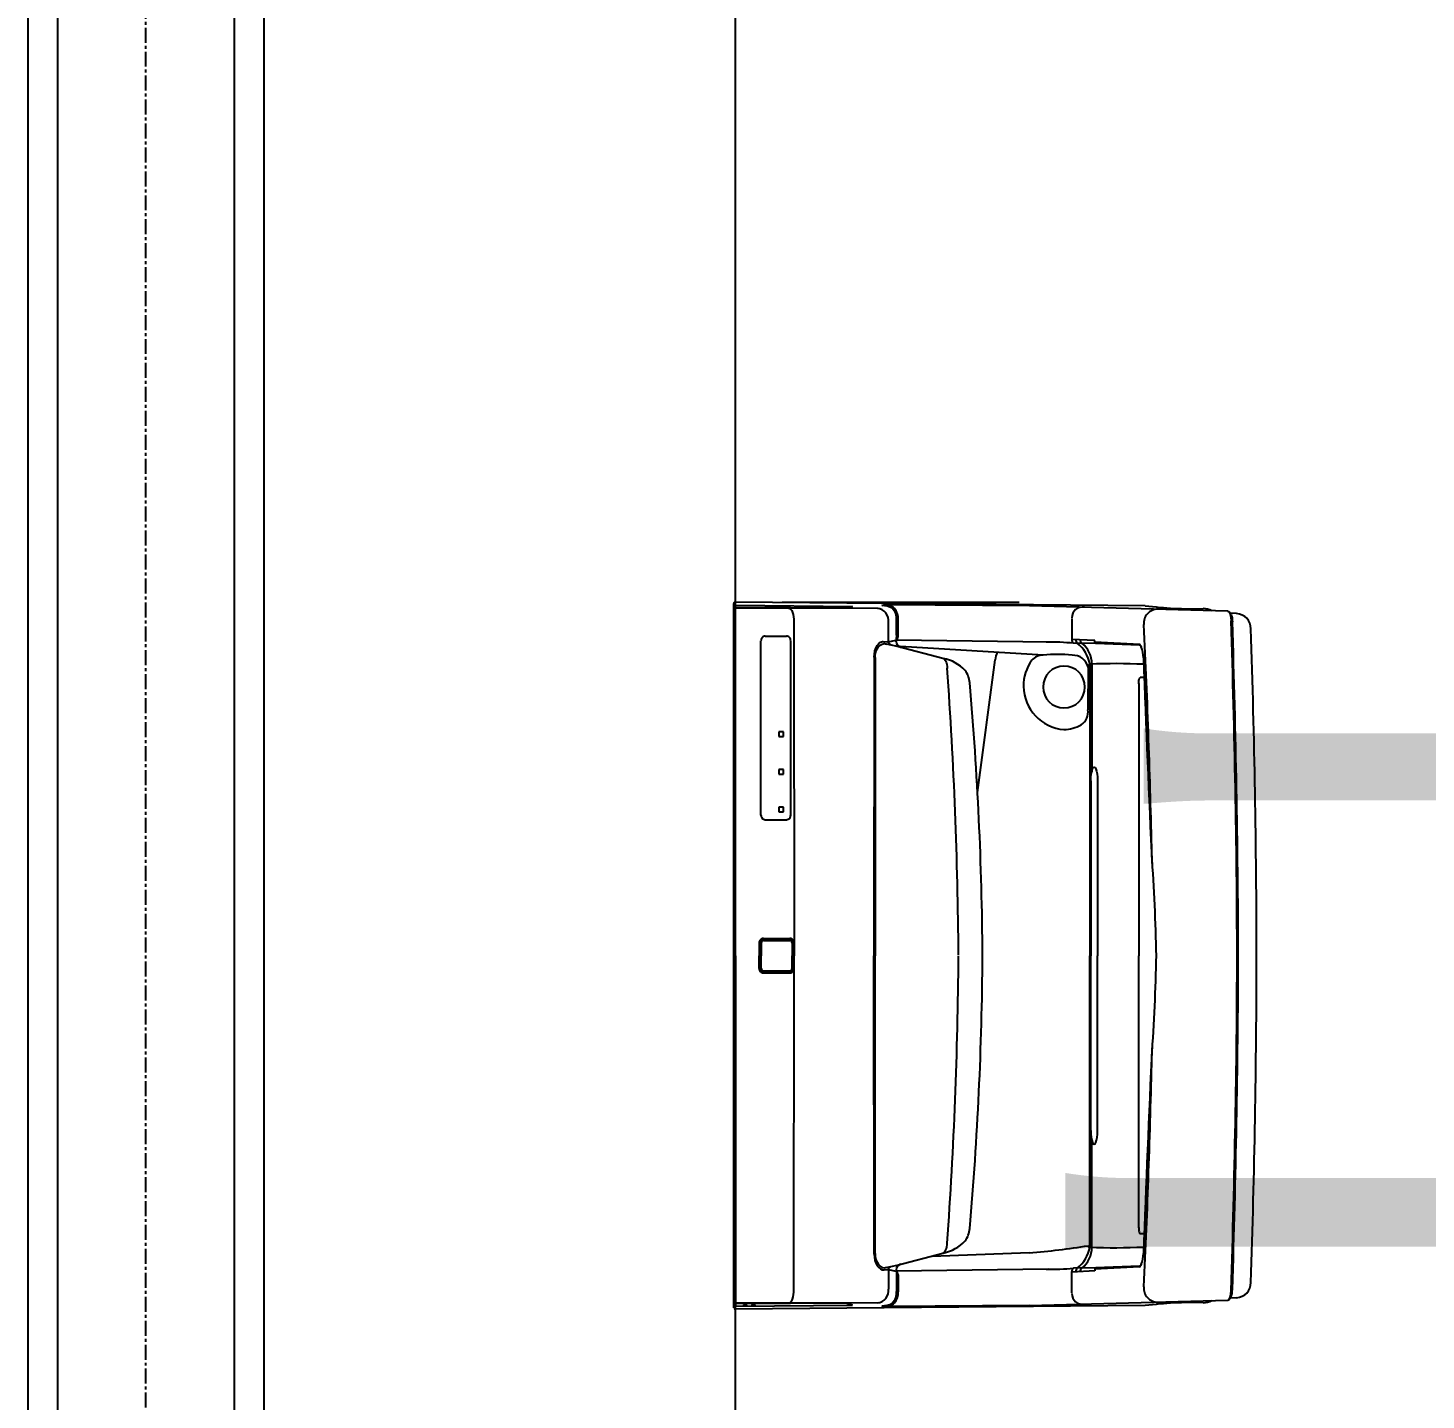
# Model space of a CAD drawing. Header units: millimetres. Extents: x 0 to 181737, y 0 to 59400.
# Drawn here: x 114650 to 115243, y 30469 to 31051 of the extents above; entities that cross this region are included whole.
import ezdxf
from ezdxf.enums import TextEntityAlignment as Align

# ---------------------------------------------------------------- set-up
doc = ezdxf.new("R2010")
doc.units = ezdxf.units.MM
doc.header["$LTSCALE"] = 0.2
doc.linetypes.add('CENTER', pattern=[50.8, 31.75, -6.35, 6.35, -6.35])
for name, color, linetype in [('A_室名', 8, 'Continuous'), ('A_建築', 8, 'Continuous'), ('A_建築（什器）', 8, 'Continuous'), ('A_建築（軽鉄下地）', 8, 'Continuous')]:
    doc.layers.add(name, color=color, linetype=linetype)
doc.layers.add('A_通芯', color=8, linetype='CENTER', plot=False)
doc.styles.get("Standard").update_dxf_attribs({"font": 'simplex.shx', "width": 0.8, "bigfont": 'extfont2.shx'})

msp = doc.modelspace()

# ---------------------------------------------------------------- linework, layer by layer
at = {"layer": 'A_建築'}
for p, q in [((114650, 31755), (114650, 29000)), ((114750, 31655), (114750, 29000))]:
    msp.add_line(p, q, dxfattribs=at)
at = {"layer": 'A_建築（什器）'}
for p, q in [((114950, 31655), (114950, 29405)), ((114949.52, 30806.99), (114949.54, 30807.1)), ((114949.52, 30806.99), (114949.52, 30657.49)), ((114949.52, 30508), (114949.52, 30806.99)), ((114949.54, 30807.1), (114949.57, 30807.21)), ((114949.57, 30807.21), (114949.63, 30807.3)), ((114949.63, 30807.3), (114949.71, 30807.38)), ((114949.71, 30807.38), (114949.81, 30807.44)), ((114949.81, 30807.44), (114949.92, 30807.48)), ((114949.93, 30806.57), (114949.84, 30806.54)), ((114949.92, 30807.48), (114950.03, 30807.49)), ((114950.02, 30806.58), (114949.93, 30806.57)), ((115124.03, 30805.97), (114950.03, 30807.49)), ((114950.17, 30804.97), (114950.03, 30807.49)), ((114950.03, 30804.97), (114950.03, 30807.49)), ((114970.03, 30807.49), (115070.55, 30807.49)), ((114949.52, 30806.08), (114949.53, 30806.18)), ((114949.52, 30804.47), (114949.54, 30804.58)), ((114949.53, 30806.18), (114949.57, 30806.28)), ((114949.57, 30806.3), (114949.54, 30806.19)), ((114949.54, 30804.58), (114949.57, 30804.69)), ((114949.63, 30806.38), (114949.57, 30806.3)), ((114949.6, 30806.34), (114949.57, 30806.28)), ((114949.57, 30804.69), (114949.63, 30804.78)), ((114949.64, 30806.4), (114949.6, 30806.34)), ((114949.63, 30804.78), (114949.71, 30804.86)), ((114949.7, 30806.46), (114949.64, 30806.4)), ((114949.76, 30806.51), (114949.7, 30806.46)), ((114949.71, 30804.86), (114949.81, 30804.92)), ((114949.84, 30806.54), (114949.76, 30806.51)), ((114949.81, 30804.92), (114949.92, 30804.96)), ((114949.92, 30804.96), (114950.03, 30804.97)), ((114950.03, 30804.96), (114950.03, 30804.97)), ((114950.04, 30804.91), (114950.03, 30804.96)), ((114950.05, 30804.82), (114950.04, 30804.91)), ((114950.06, 30804.67), (114950.05, 30804.82)), ((114950.07, 30804.43), (114950.06, 30804.67)), ((114950.09, 30804.11), (114950.07, 30804.43)), ((114950.1, 30803.72), (114950.09, 30804.11)), ((114950.1, 30806.19), (114999.83, 30805.71)), ((114950.12, 30803.28), (114950.1, 30803.72)), ((114950.13, 30802.75), (114950.12, 30803.28)), ((114950.14, 30802.13), (114950.13, 30802.75)), ((114950.15, 30801.38), (114950.14, 30802.13)), ((114950.16, 30799.72), (114950.15, 30801.38)), ((114996.77, 30804.98), (114950.16, 30805.22)), ((115010.7, 30804.74), (114950.17, 30804.97)), ((114950.17, 30657.49), (114950.17, 30804.97)), ((114999.78, 30805.72), (114996.77, 30804.98)), ((115012.3, 30806.02), (115013.05, 30806.3)), ((115012.98, 30806.29), (115014.91, 30806.37)), ((115074.84, 30805.99), (115014.91, 30806.37)), ((115162.75, 30802.63), (115160.2, 30802.88)), ((114949.52, 30798.8), (114949.54, 30798.83)), ((114949.54, 30798.83), (114949.58, 30798.87)), ((114949.58, 30798.87), (114949.64, 30798.9)), ((114949.64, 30798.9), (114949.72, 30798.93)), ((114949.72, 30798.93), (114949.82, 30798.95)), ((114949.82, 30798.95), (114949.93, 30798.96)), ((114949.93, 30798.96), (114950.05, 30798.96)), ((114950.05, 30798.96), (114950.16, 30798.95)), ((114950.17, 30657.49), (114950.16, 30799.72)), ((114974.97, 30799.34), (114975.02, 30657.49)), ((114974.97, 30799.34), (114975.02, 30657.5)), ((115015.05, 30790.97), (115015.06, 30798.94)), ((115018.49, 30793.44), (115018.5, 30799.92)), ((115019.15, 30792.88), (115019.13, 30800.09)), ((115092.86, 30800.57), (115092.8, 30791.56)), ((114960.98, 30717.09), (114960.98, 30791.15)), ((114962.8, 30793.08), (114971.75, 30793.07)), ((114973.57, 30717.09), (114973.57, 30791.15)), ((115012.93, 30790.77), (115014.69, 30790.6)), ((115013.36, 30789.89), (115018.73, 30788.83)), ((115014.97, 30790.62), (115018.37, 30791.33)), ((115018.36, 30790.72), (115018.41, 30792.56)), ((115082.88, 30790.53), (115018.37, 30791.33)), ((115018.49, 30793.44), (115019.14, 30792.88)), ((115018.73, 30788.83), (115038.13, 30783.72)), ((115102.67, 30791.26), (115092.81, 30791.71)), ((115102.98, 30789.99), (115093.61, 30790.08)), ((115102.63, 30790.51), (115102.67, 30791.26)), ((115121.55, 30789.55), (115102.63, 30790.51)), ((115121.59, 30789.2), (115102.98, 30789.99)), ((115008.99, 30784.09), (115008.88, 30657.49)), ((115009.39, 30784.05), (115008.99, 30784.15)), ((115009.39, 30784.05), (115009.39, 30657.49)), ((115080.66, 30785.05), (115020.21, 30788.67)), ((115052.86, 30726.69), (115060.39, 30783.03)), ((115099.75, 30779.94), (115099.68, 30761.83)), ((115100.52, 30781.26), (115100.5, 30657.52)), ((115101.37, 30781.29), (115101.37, 30735.38)), ((115121.25, 30772.91), (115121.24, 30657.49)), ((115123.53, 30775.49), (115121.88, 30775.49)), ((114970.52, 30752.49), (114968.52, 30752.49)), ((114968.52, 30752.49), (114968.52, 30750.49)), ((114968.52, 30750.49), (114970.52, 30750.49)), ((114970.52, 30750.49), (114970.52, 30752.49)), ((114970.52, 30736.49), (114968.52, 30736.49)), ((114968.52, 30736.49), (114968.52, 30734.49)), ((114970.52, 30734.49), (114970.52, 30736.49)), ((114968.52, 30734.49), (114970.52, 30734.49)), ((115100.93, 30731.71), (115100.93, 30657.49)), ((115103.76, 30731.72), (115103.77, 30657.49)), ((114970.52, 30720.49), (114968.52, 30720.49)), ((114968.52, 30720.49), (114968.52, 30718.49)), ((114968.52, 30718.49), (114970.52, 30718.49)), ((114970.52, 30718.49), (114970.52, 30720.49)), ((114962.8, 30715.19), (114971.75, 30715.2)), ((114962.03, 30664.79), (114973.22, 30664.79)), ((114962.03, 30664.79), (114962.03, 30664.64)), ((114962.03, 30664.64), (114973.22, 30664.64)), ((114962.03, 30664.49), (114973.22, 30664.49)), ((114962.03, 30664.49), (114962.03, 30663.95)), ((114962.03, 30664.38), (114973.22, 30664.38)), ((114973.22, 30664.79), (114973.22, 30664.64)), ((114973.22, 30664.49), (114973.22, 30663.95)), ((114960.22, 30662.99), (114960.22, 30657.49)), ((114960.22, 30662.99), (114960.37, 30662.99)), ((114960.37, 30662.99), (114960.37, 30657.49)), ((114960.52, 30662.99), (114960.52, 30657.49)), ((114960.52, 30662.99), (114961.07, 30662.99)), ((114960.64, 30662.99), (114960.64, 30657.49)), ((114961.07, 30662.99), (114961.07, 30657.49)), ((114962.08, 30663.95), (114973.17, 30663.95)), ((114974.18, 30662.99), (114974.18, 30657.49)), ((114974.72, 30662.99), (114974.18, 30662.99)), ((114974.61, 30662.99), (114974.61, 30657.49)), ((114974.72, 30662.99), (114974.72, 30657.49)), ((114974.87, 30662.99), (114974.87, 30657.49)), ((114975.02, 30662.99), (114974.87, 30662.99)), ((114975.02, 30662.99), (114975.02, 30657.49)), ((114949.52, 30508), (114949.52, 30657.49)), ((114950.17, 30657.49), (114950.17, 30510.02)), ((114960.22, 30651.99), (114960.22, 30657.49)), ((114960.37, 30651.99), (114960.37, 30657.49)), ((114960.52, 30651.99), (114960.52, 30657.49)), ((114960.64, 30651.99), (114960.64, 30657.49)), ((114961.07, 30651.99), (114961.07, 30657.49)), ((114961.07, 30651.99), (114961.07, 30657.49)), ((114974.18, 30651.99), (114974.18, 30657.49)), ((114974.61, 30651.99), (114974.61, 30657.49)), ((114974.72, 30651.99), (114974.72, 30657.49)), ((114974.87, 30651.99), (114974.87, 30657.49)), ((114974.97, 30515.65), (114975.02, 30657.49)), ((114974.97, 30515.65), (114975.02, 30657.49)), ((114975.02, 30651.99), (114975.02, 30657.49)), ((115008.99, 30530.89), (115008.88, 30657.49)), ((115009.39, 30530.93), (115009.39, 30657.49)), ((115100.52, 30533.73), (115100.5, 30657.47)), ((115100.93, 30583.27), (115100.93, 30657.49)), ((115103.76, 30583.26), (115103.77, 30657.49)), ((115121.25, 30542.07), (115121.24, 30657.49)), ((114960.22, 30651.99), (114960.37, 30651.99)), ((114960.52, 30651.99), (114961.07, 30651.99)), ((114962.03, 30650.49), (114962.03, 30651.03)), ((114962.03, 30650.6), (114973.22, 30650.6)), ((114962.03, 30650.49), (114973.22, 30650.49)), ((114962.03, 30650.19), (114962.03, 30650.34)), ((114962.03, 30650.34), (114973.22, 30650.34)), ((114962.03, 30650.19), (114973.22, 30650.19)), ((114962.08, 30651.03), (114973.17, 30651.03)), ((114973.22, 30650.49), (114973.22, 30651.03)), ((114973.22, 30650.19), (114973.22, 30650.34)), ((114974.72, 30651.99), (114974.18, 30651.99)), ((114975.02, 30651.99), (114974.87, 30651.99)), ((115101.37, 30533.69), (115101.37, 30579.6)), ((115123.53, 30539.49), (115121.88, 30539.49)), ((115009.39, 30532.73), (115008.99, 30532.52)), ((115018.73, 30526.15), (115038.13, 30531.26)), ((115074.8, 30531.47), (115033.54, 30529.81)), ((115012.93, 30524.22), (115014.69, 30524.38)), ((115013.36, 30525.1), (115018.73, 30526.15)), ((115014.97, 30524.37), (115018.37, 30523.65)), ((115015.05, 30524.01), (115015.06, 30516.05)), ((115018.36, 30524.27), (115018.41, 30522.42)), ((115082.88, 30524.46), (115018.37, 30523.65)), ((115018.49, 30521.55), (115019.14, 30522.1)), ((115019.15, 30522.11), (115019.13, 30514.9)), ((115092.86, 30514.42), (115092.8, 30523.43)), ((115102.67, 30523.72), (115092.81, 30523.27)), ((115102.98, 30524.99), (115093.61, 30524.9)), ((115121.55, 30525.44), (115102.63, 30524.48)), ((115102.63, 30524.48), (115102.67, 30523.72)), ((115121.59, 30525.79), (115102.98, 30524.99)), ((115018.49, 30521.55), (115018.5, 30515.07)), ((114950.17, 30510.02), (114950.03, 30507.5)), ((115010.7, 30510.24), (114950.17, 30510.02)), ((115162.75, 30512.35), (115160.2, 30512.1)), ((115124.03, 30509.02), (114950.03, 30507.5)), ((114950.1, 30508.8), (114999.83, 30509.27)), ((114996.77, 30510), (114950.16, 30509.76)), ((114953.52, 30509.34), (114955.02, 30509.35)), ((114953.83, 30508.97), (114954.72, 30508.97)), ((114957.02, 30509.37), (114958.52, 30509.38)), ((114957.33, 30509), (114958.22, 30509)), ((114999.78, 30509.26), (114996.77, 30510)), ((115012.3, 30508.96), (115013.05, 30508.69)), ((115012.98, 30508.7), (115014.91, 30508.61)), ((115074.84, 30509), (115014.91, 30508.61))]:
    msp.add_line(p, q, dxfattribs=at)
for centre, radius, start, end in [((114950.03, 30806.98), 0.508, 90.40709, 179.09433), ((114950.06, 30804.45), 0.535, 77.65325, 177.50959), ((114950.02, 30805.7), 0.494, 80.78687, 173.76559), ((115009.97, 30799.69), 5.14, 351.61712, 85.83375), ((115012.68, 30798.69), 7.34, 57.85228, 93.01914), ((115013.46, 30799.68), 6.63, 50.50118, 93.56374), ((115012.55, 30800.5), 5.98, 354.4982, 47.8468), ((115012.68, 30800.68), 6.47, 354.72966, 39.47523), ((113328.37, -33448.44), 64278.16, 88.3679564, 88.4430501), ((115097.35, 30800.96), 4.47, 79.51612, 180.6677), ((115129.23, 30798.64), 5.84, 89.00756, 186.64228), ((115143.8, 30956.95), 152.27, 262.53903, 271.79753), ((115148.11, 30795.26), 9.51, 64.47007, 87.16231), ((115162.42, 30796.23), 6.41, 359.74341, 87.04235), ((111471.3, 30623.51), 3656.3, 1.2064, 2.73477), ((110662.94, 30646.79), 4500.04, 0.1362, 1.94476), ((110487.61, 30645), 4675.88, 0.15309, 1.88884), ((110725.49, 30649.08), 4445.77, 0.1084, 1.89632), ((114962.82, 30791.24), 1.84, 90.47323, 181.5752), ((114971.74, 30791.24), 1.84, 358.4248, 89.52677), ((115014.73, 30792.55), 1.95, 267.22435, 286.69488), ((115016.58, 30790.83), 1.54, 174.6312, 249.96018), ((115020.7, 30790.73), 2.34, 177.63166, 257.81082), ((115017.05, 30792.95), 2.1, 309.27009, 358.08507), ((115022.28, 30792.63), 3.87, 167.95153, 180.96607), ((115083.05, 30671.32), 119.23, 84.92364, 90.49787), ((115094.84, 30791.71), 2.04, 184.29974, 232.81569), ((115096.47, 30791.54), 1.98, 179.01668, 228.86237), ((115086.05, 30778.48), 14.72, 10.65762, 51.88781), ((115098.38, 30791.55), 1.99, 179.1359, 229.16074), ((115090.25, 30781.28), 11.12, 359.70517, 52.09031), ((115103.21, 30790.52), 0.579, 181.88227, 247.39227), ((115120.79, 30788.14), 1.6, 14.7837, 61.68197), ((115121.08, 30787.91), 1.38, 18.64192, 68.19917), ((115034.88, 30766.55), 17.45, 43.25576, 78.6144), ((115067.32, 30782.82), 6.93, 150.69173, 178.28267), ((115089.96, 30772.3), 17.59, 143.07997, 181.91967), ((115080.73, 30778.6), 6.45, 90.56797, 138.53278), ((115086.35, 30729.05), 56.28, 83.19719, 95.79552), ((115093.41, 30778.43), 6.52, 13.38397, 93.4593), ((115101.12, 30782.15), 22.16, 4.3355, 16.79605), ((123922.66, 31104.21), 8805.26, 182.084634, 182.658521), ((113067.61, 30640.77), 1977.27, 0.48893, 4.02388), ((115039.37, 30772.44), 10.22, 4.63407, 36.47818), ((115089.52, 30771.49), 8.88, 90, 270), ((115089.52, 30771.49), 8.88, 90, 270), ((115089.52, 30771.49), 8.88, 270, 90), ((115089.52, 30771.49), 8.88, 270, 90), ((115100.83, 30780.16), 1.09, 106.34374, 179.1385), ((115111, 30490.44), 290.96, 87.57296, 92.06365), ((113603.51, 30647.29), 1451.52, 0.40284, 4.97893), ((115091.11, 30772.09), 18.74, 181.14905, 264.94618), ((115092.97, 30760.99), 6.76, 304.89075, 7.12218), ((115088.63, 30770.95), 17.55, 272.71544, 297.88788), ((114962.82, 30717.04), 1.84, 178.4248, 269.52677), ((114971.74, 30717.04), 1.84, 270.47323, 1.5752), ((114208.51, 30636.92), 920.47, 1.27566, 3.96045), ((114962.03, 30662.99), 1.81, 90, 180.03705), ((114962.03, 30662.99), 1.66, 90, 180.56182), ((114962.03, 30662.99), 1.51, 90, 180.04443), ((114962.03, 30662.99), 1.39, 90, 180.13814), ((114973.22, 30662.99), 1.81, 359.96295, 90), ((114973.22, 30662.99), 1.66, 359.43818, 90), ((114973.22, 30662.99), 1.51, 359.95557, 90), ((114973.22, 30662.99), 1.39, 359.86186, 90), ((114962.03, 30662.99), 0.962, 87.11525, 180), ((114973.22, 30662.99), 0.962, 0, 92.88475), ((113067.61, 30674.22), 1977.27, 355.97612, 359.51107), ((113603.51, 30667.7), 1451.52, 355.02107, 359.59716), ((114208.51, 30678.07), 920.47, 356.03955, 358.72434), ((110662.94, 30668.19), 4500.04, 358.05524, 359.8638), ((110487.61, 30669.99), 4675.88, 358.11116, 359.84691), ((110725.49, 30665.9), 4445.77, 358.10368, 359.8916), ((114962.03, 30651.99), 1.81, 179.96295, 270), ((114962.03, 30651.99), 1.66, 179.43818, 270), ((114962.03, 30651.99), 1.51, 179.95557, 270), ((114962.03, 30651.99), 1.39, 179.86186, 270), ((114962.03, 30651.99), 0.962, 180, 272.88475), ((114973.22, 30651.99), 0.962, 267.11525, 0), ((114973.22, 30651.99), 1.66, 270, 0.56182), ((114973.22, 30651.99), 1.39, 270, 0.13814), ((114973.22, 30651.99), 1.81, 270, 0.03705), ((114973.22, 30651.99), 1.51, 270, 0.04443), ((123922.66, 30210.77), 8805.26, 177.341479, 177.915366), ((111471.3, 30691.47), 3656.3, 357.26523, 358.7936), ((115039.37, 30542.55), 10.22, 323.52182, 355.36593), ((115034.88, 30548.43), 17.45, 281.3856, 316.74424), ((115053.26, 30822.33), 291.66, 274.23554, 279.19239), ((115086.05, 30536.5), 14.72, 308.11219, 349.34238), ((115090.25, 30533.7), 11.12, 307.90969, 0.29483), ((115100.76, 30534.7), 0.952, 197.22653, 255.58565), ((115111, 30824.55), 290.96, 267.93635, 272.42704), ((115101.12, 30532.84), 22.16, 343.20395, 355.6645), ((115014.73, 30522.43), 1.95, 73.30512, 92.77565), ((115016.58, 30524.16), 1.54, 110.03982, 185.3688), ((115020.7, 30524.25), 2.34, 102.18918, 182.36834), ((115017.05, 30522.03), 2.1, 1.91493, 50.72991), ((115022.28, 30522.36), 3.87, 179.03393, 192.04847), ((115083.05, 30643.66), 119.23, 269.50213, 275.07636), ((115094.84, 30523.27), 2.04, 127.18431, 175.70026), ((115096.47, 30523.45), 1.98, 131.13763, 180.98332), ((115098.38, 30523.43), 1.99, 130.83926, 180.8641), ((115103.21, 30524.46), 0.579, 112.60773, 178.11773), ((115120.79, 30526.84), 1.6, 298.31803, 345.2163), ((115121.08, 30527.07), 1.38, 291.80083, 341.35808), ((115009.97, 30515.3), 5.14, 274.16625, 8.38288), ((115129.23, 30516.34), 5.84, 173.35772, 270.99244), ((115162.42, 30518.76), 6.41, 272.95765, 0.25659), ((114950.06, 30510.54), 0.535, 182.49041, 282.34675), ((115012.68, 30516.29), 7.34, 266.98086, 302.14772), ((115013.46, 30515.3), 6.63, 266.43626, 309.49882), ((115012.55, 30514.49), 5.98, 312.1532, 5.5018), ((115012.68, 30514.3), 6.47, 320.52477, 5.27034), ((113328.37, 94763.42), 64278.16, 271.5569499, 271.6320436), ((115097.35, 30514.03), 4.47, 179.3323, 280.48388), ((115143.8, 30358.04), 152.27, 88.20247, 97.46097), ((115148.11, 30519.73), 9.51, 272.83769, 295.52993), ((114950.03, 30508), 0.508, 180.90567, 269.59291), ((114950.02, 30509.29), 0.494, 186.23441, 279.21313), ((114953.83, 30509.28), 0.31, 168.87458, 269.7147), ((114954.72, 30509.28), 0.31, 270.2853, 11.12542), ((114957.33, 30509.31), 0.31, 168.87458, 269.7147), ((114958.22, 30509.31), 0.31, 270.2853, 11.12542)]:
    msp.add_arc(centre, radius, start, end, dxfattribs=at)
at = {"layer": 'A_建築（什器）', "extrusion": (0, 0, -1)}
for centre, major_axis, ratio, start_param, end_param in [((114972.71, 30799.29), (0.02, 5.59), 0.403895, 6.283185, 7.889213), ((115159.05, 30799.09), (0.01, 4.55), 0.418214, 0, 1.564821), ((115159.05, 30799.09), (-0.01, -4.55), 0.295457, 3.141593, 4.619847), ((115012.81, 30784.08), (0.01, 6.69), 0.56943, 4.712407, 6.400099), ((115013.27, 30783.97), (0.01, 5.91), 0.656416, 4.68579, 6.513244), ((115037.81, 30778.96), (-0.03, -4.81), 0.461265, 3.24854, 4.621971), ((115121.86, 30772.91), (0.01, 2.58), 0.239531, 4.670014, 6.283185), ((115102.34, 30731.71), (0, 5.78), 0.244811, 4.706324, 7.8538)]:
    msp.add_ellipse(centre, major_axis=major_axis, ratio=ratio, start_param=start_param, end_param=end_param, dxfattribs=at)
at = {"layer": 'A_建築（什器）'}
for centre, major_axis, ratio, start_param, end_param in [((115102.34, 30583.28), (0, -5.78), 0.244811, 4.706324, 7.8538), ((115121.86, 30542.07), (0.01, -2.58), 0.239531, 4.670014, 6.283185), ((115037.81, 30536.03), (-0.03, 4.81), 0.461265, 3.24854, 4.621971), ((115012.81, 30530.9), (0.01, -6.69), 0.56943, 4.712407, 6.381262), ((115013.27, 30531.01), (0.01, -5.91), 0.656416, 4.68579, 6.513244), ((114972.71, 30515.69), (0.02, -5.59), 0.403895, 6.283185, 7.889213), ((115159.05, 30515.9), (0.01, -4.55), 0.418214, 0, 1.564821), ((115159.05, 30515.9), (-0.01, 4.55), 0.295457, 3.141593, 4.619847)]:
    msp.add_ellipse(centre, major_axis=major_axis, ratio=ratio, start_param=start_param, end_param=end_param, dxfattribs=at)
at = {"layer": 'A_建築（軽鉄下地）', "color": 8, "ltscale": 50}
for p, q in [((114662.5, 31742.5), (114662.5, 29000)), ((114737.5, 31667.5), (114737.5, 29000))]:
    msp.add_line(p, q, dxfattribs=at)
at = {"layer": 'A_通芯', "color": 8}
msp.add_lwpolyline([(114700, 14565.35), (114700, 46450.31)], dxfattribs=at)

# ---------------------------------------------------------------- texts
at = {"layer": 'A_室名', "width": 0.9}
msp.add_text('ユニバーサル', height=300, dxfattribs=at).set_placement((115066.59, 30783.23), align=Align.TOP_LEFT)

doc.saveas('drawing.dxf')
